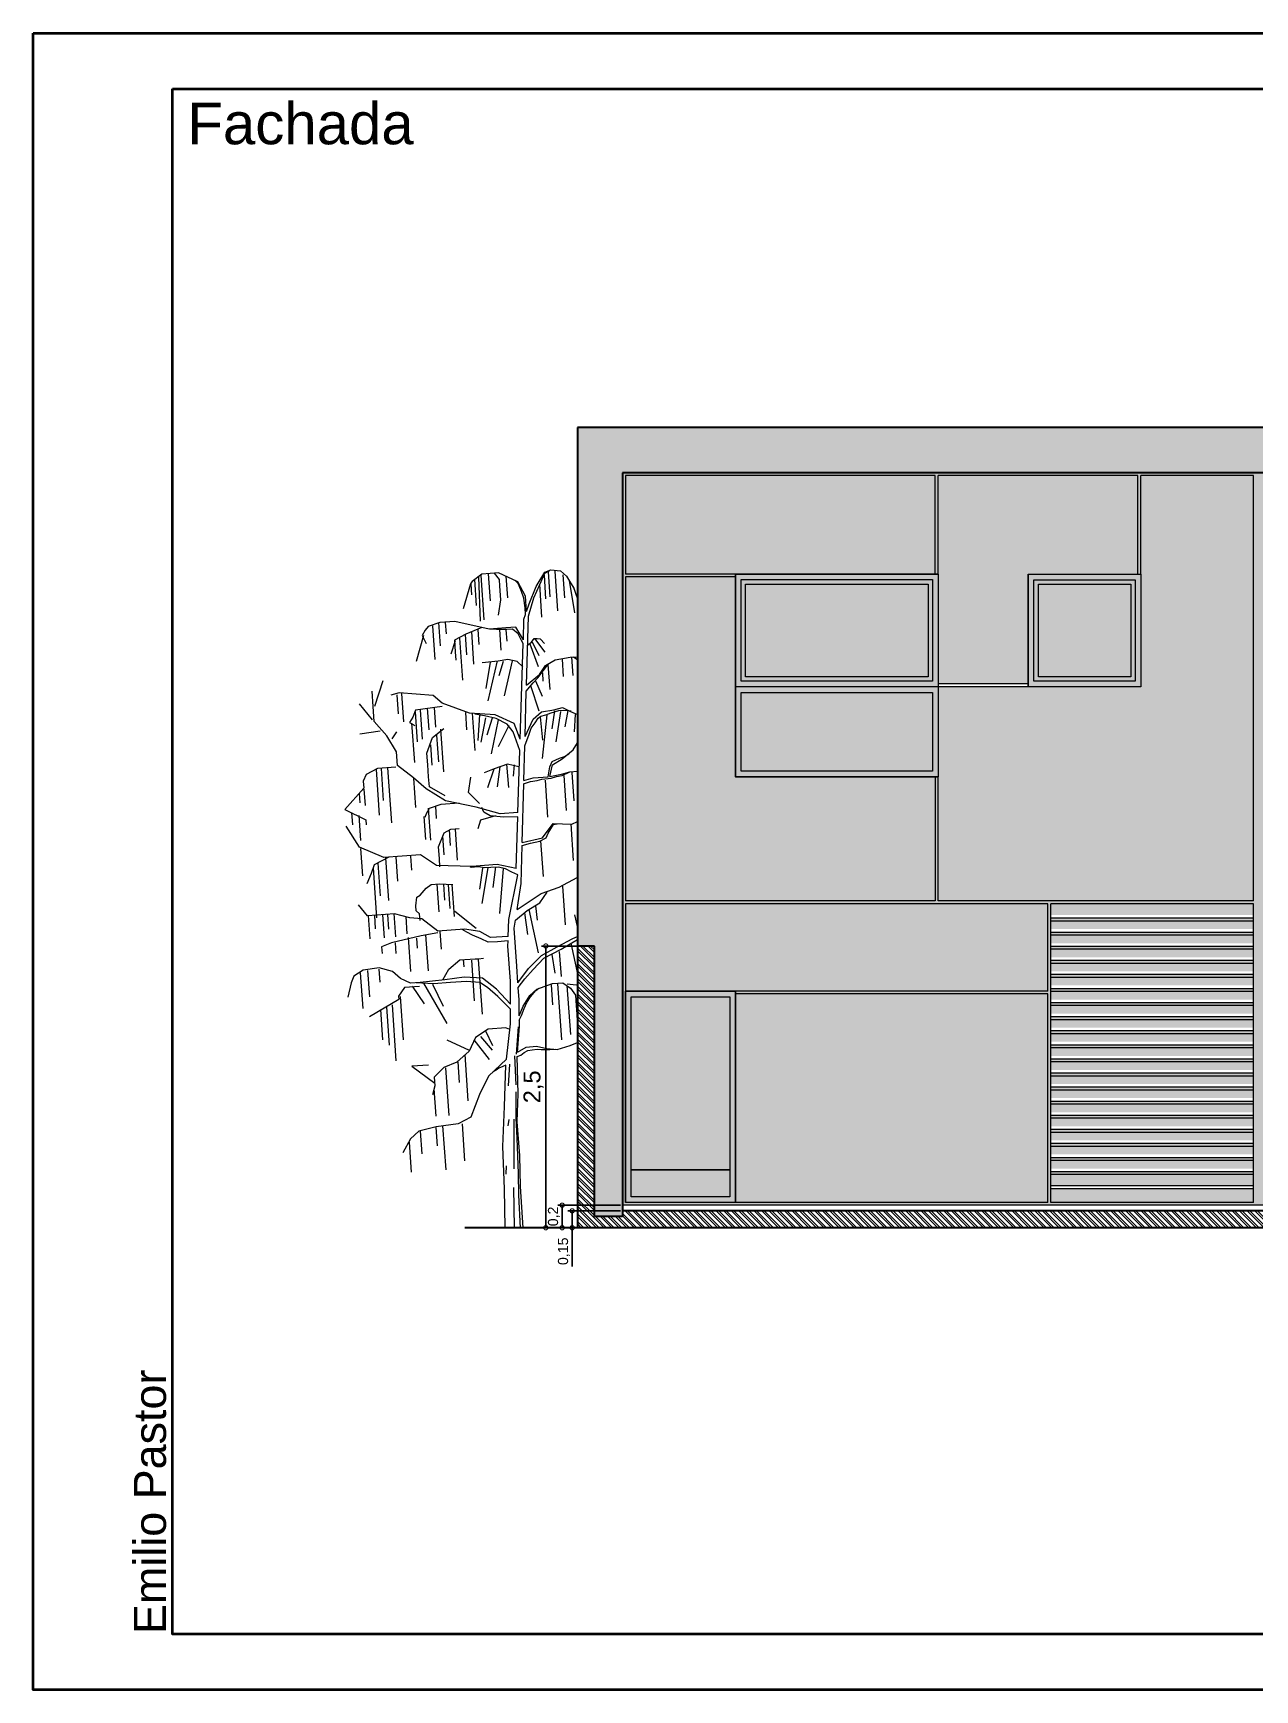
# Model space of a CAD drawing. Header units: millimetres. Extents: x 2502.5 to 2587.5, y 1451 to 1547.9.
# Drawn here: x 2524.39 to 2535.24, y 1476.21 to 1490.91 of the extents above; entities that cross this region are included whole.
import ezdxf

# ---------------------------------------------------------------- set-up
doc = ezdxf.new("R2010")
doc.units = ezdxf.units.MM
doc.linetypes.add('TRAZOS', pattern=[0.75, 0.5, -0.25])
for name, color, linetype, lineweight in [('0.09', 6, 'Continuous', 9), ('0.15', 6, 'Continuous', 15), ('02_CIVIL_EXIST', 250, 'Continuous', 30), ('03_CIVIL EXIST A DECLARAR', 6, 'Continuous', 15), ('07_CIVIL VISTAS MEDIA', 143, 'Continuous', 9), ('08_CIVIL VISTAS FINO', 253, 'Continuous', 5), ('12_HATCH', 254, 'Continuous', 5), ('12_TEXTOS', 150, 'Continuous', 20), ('13_COTAS', 8, 'Continuous', 9)]:
    doc.layers.add(name, color=color, linetype=linetype, lineweight=lineweight)
doc.layers.add('HATCH', color=251, linetype='Continuous')
doc.styles.add('Swis721 BT', font='swiss.ttf')
doc.dimstyles.new('ISO-23', dxfattribs={"dimscale": 0.03, "dimtxt": 5, "dimasz": 2.5, "dimexe": 1.25, "dimexo": 0.625, "dimtad": 1, "dimtxsty": 'Swis721 BT', "dimblk": 'DOTSMALL', "dimcen": 2.5, "dimclrt": 150, "dimadec": 0, "dimazin": 0, "dimtfac": 1, "dimtmove": 0, "dimatfit": 3, "dimfxl": 0, "dimarcsym": 0})

# ---------------------------------------------------------------- blocks, each defined once
blk = doc.blocks.new('V6')
at = {"layer": '03_CIVIL EXIST A DECLARAR'}
h = blk.add_hatch(color=251, dxfattribs=at)
h.dxf.hatch_style = 1
h.paths.add_polyline_path([(515.109, 580.803), (516.084, 580.803), (516.084, 582.678), (515.109, 582.678)])
h.paths.add_polyline_path([(515.159, 582.628), (516.034, 582.628), (516.034, 580.853), (515.159, 580.853)], flags=16)
at = {"layer": '12_HATCH'}
h = blk.add_hatch(color=143, dxfattribs=at)
h.dxf.hatch_style = 1
h.paths.add_polyline_path([(515.159, 580.853), (516.034, 580.853), (516.034, 582.628), (515.159, 582.628)])
at = {"layer": 'HATCH'}
h = blk.add_hatch(dxfattribs=at)
h.set_pattern_fill('ANGLE', color=250)
h.set_pattern_definition([(0, (0, 0), (0, 6.985), [5.08, -1.905]), (90, (0, 0), (-6.985, 4e-16), [5.08, -1.905])])
h.paths.add_polyline_path([(515.159, 580.853), (516.034, 580.853), (516.034, 582.628), (515.159, 582.628)])
at = {"layer": '07_CIVIL VISTAS MEDIA'}
blk.add_lwpolyline([(516.084, 580.803), (515.109, 580.803), (515.109, 582.678), (516.084, 582.678)], close=True, dxfattribs=at)
at = {"layer": '08_CIVIL VISTAS FINO'}
blk.add_lwpolyline([(516.034, 580.853), (515.159, 580.853), (515.159, 582.628), (516.034, 582.628)], close=True, dxfattribs=at)
blk = doc.blocks.new('V7')
at = {"layer": '03_CIVIL EXIST A DECLARAR'}
h = blk.add_hatch(color=251, dxfattribs=at)
h.dxf.hatch_style = 1
h.paths.add_polyline_path([(517.229, 584.828), (515.429, 584.828), (515.429, 584.03), (517.229, 584.03)])
h.paths.add_polyline_path([(517.179, 584.778), (517.179, 584.08), (515.479, 584.08), (515.479, 584.778)], flags=16)
h.paths.add_polyline_path([(515.519, 584.918), (515.519, 585.74), (517.139, 585.74), (517.139, 584.918)])
h.paths.add_polyline_path([(517.179, 585.78), (515.479, 585.78), (515.479, 584.878), (517.179, 584.878)])
h.paths.add_polyline_path([(515.519, 584.918), (515.519, 585.74), (517.139, 585.74), (517.139, 584.918)])
h.paths.add_polyline_path([(515.479, 584.878), (515.479, 585.78), (517.179, 585.78), (517.179, 584.878)])
h.paths.add_polyline_path([(515.519, 584.918), (515.519, 585.74), (517.139, 585.74), (517.139, 584.918)])
h.paths.add_polyline_path([(517.229, 585.828), (515.429, 585.828), (515.429, 584.828), (517.229, 584.828)])
at = {"layer": '12_HATCH'}
h = blk.add_hatch(color=143, dxfattribs=at)
h.dxf.hatch_style = 1
h.paths.add_polyline_path([(517.139, 585.74), (515.519, 585.74), (515.519, 584.918), (517.139, 584.918)])
h = blk.add_hatch(color=143, dxfattribs=at)
h.dxf.hatch_style = 1
h.paths.add_polyline_path([(517.179, 584.778), (515.479, 584.778), (515.479, 584.08), (517.179, 584.08)])
at = {"layer": '07_CIVIL VISTAS MEDIA'}
for p, q in [((515.429, 585.828), (517.229, 585.828)), ((515.429, 585.828), (515.429, 584.03)), ((517.229, 585.828), (517.229, 584.03)), ((517.229, 584.828), (515.429, 584.828)), ((515.429, 584.03), (517.229, 584.03))]:
    blk.add_line(p, q, dxfattribs=at)
at = {"layer": '08_CIVIL VISTAS FINO'}
for points in [[(515.479, 585.78), (517.179, 585.78), (517.179, 584.878), (515.479, 584.878)], [(515.519, 585.74), (517.139, 585.74), (517.139, 584.918), (515.519, 584.918)], [(515.479, 584.778), (517.179, 584.778), (517.179, 584.08), (515.479, 584.08)]]:
    blk.add_lwpolyline(points, close=True, dxfattribs=at)
blk = doc.blocks.new('V5')
at = {"layer": '03_CIVIL EXIST A DECLARAR'}
h = blk.add_hatch(color=251, dxfattribs=at)
h.dxf.hatch_style = 1
h.paths.add_polyline_path([(519.709, 585.303), (519.709, 586.303), (518.709, 586.303), (518.709, 585.303)])
h.paths.add_polyline_path([(518.759, 585.353), (518.759, 586.253), (519.659, 586.253), (519.659, 585.353)], flags=16)
h.paths.add_polyline_path([(518.799, 585.393), (518.799, 586.213), (519.619, 586.213), (519.619, 585.393)], flags=0)
h = blk.add_hatch(color=251, dxfattribs=at)
h.dxf.hatch_style = 1
h.paths.add_polyline_path([(519.659, 585.353), (519.659, 586.253), (518.759, 586.253), (518.759, 585.353)])
h.paths.add_polyline_path([(518.799, 585.393), (518.799, 586.213), (519.619, 586.213), (519.619, 585.393)], flags=16)
at = {"layer": '12_HATCH'}
h = blk.add_hatch(color=143, dxfattribs=at)
h.dxf.hatch_style = 1
h.paths.add_polyline_path([(519.619, 585.393), (519.619, 586.213), (518.799, 586.213), (518.799, 585.393)])
at = {"layer": '07_CIVIL VISTAS MEDIA'}
blk.add_lwpolyline([(518.709, 586.303), (519.709, 586.303), (519.709, 585.303), (518.709, 585.303)], close=True, dxfattribs=at)
at = {"layer": '08_CIVIL VISTAS FINO'}
for points in [[(518.759, 586.253), (519.659, 586.253), (519.659, 585.353), (518.759, 585.353)], [(518.799, 586.213), (519.619, 586.213), (519.619, 585.393), (518.799, 585.393)]]:
    blk.add_lwpolyline(points, close=True, dxfattribs=at)
blk = doc.blocks.new('_DotSmall')
at = {"color": 0, "linetype": 'ByBlock', "const_width": 0.5}
blk.add_lwpolyline([(-0.0625, 0, 1), (0.0625, 0, 1)], format="xyb", close=True, dxfattribs=at)
blk = doc.blocks.new('*D312')
at = {"layer": '13_COTAS', "color": 0, "lineweight": -2}
for p, q in [((2529.357, 1482.81), (2528.907, 1482.81)), ((2528.944, 1482.81), (2528.944, 1480.31)), ((2529.207, 1480.31), (2528.907, 1480.31))]:
    blk.add_line(p, q, dxfattribs=at)
at = {"layer": 'Defpoints', "color": 0}
for p in [(2529.376, 1482.81), (2528.944, 1480.31), (2529.226, 1480.31)]:
    blk.add_point(p, dxfattribs=at)
at = {"layer": '13_COTAS', "color": 0, "lineweight": -2, "xscale": 0.075, "yscale": 0.075, "zscale": 0.075}
for p, rotation in [((2528.944, 1482.81), 90), ((2528.944, 1480.31), 270)]:
    blk.add_blockref('_DotSmall', p, dxfattribs=dict(at, rotation=rotation))
at = {"layer": '13_COTAS', "color": 150, "insert": (2528.835, 1481.56), "char_height": 0.15, "attachment_point": 5, "rotation": 90, "style": 'Swis721 BT'}
blk.add_mtext('2,5', dxfattribs=at)
blk = doc.blocks.new('*D314')
at = {"layer": '13_COTAS', "color": 0, "lineweight": -2}
for p, q in [((2529.607, 1480.46), (2529.14, 1480.46)), ((2529.178, 1480.46), (2529.178, 1480.31)), ((2529.607, 1480.31), (2529.14, 1480.31)), ((2529.178, 1480.31), (2529.178, 1479.966))]:
    blk.add_line(p, q, dxfattribs=at)
at = {"layer": 'Defpoints', "color": 0}
for p in [(2529.626, 1480.46), (2529.178, 1480.31), (2529.626, 1480.31)]:
    blk.add_point(p, dxfattribs=at)
at = {"layer": '13_COTAS', "color": 0, "lineweight": -2, "xscale": 0.075, "yscale": 0.075, "zscale": 0.075}
for p, rotation in [((2529.178, 1480.46), 90), ((2529.178, 1480.31), 270)]:
    blk.add_blockref('_DotSmall', p, dxfattribs=dict(at, rotation=rotation))
at = {"layer": '13_COTAS', "color": 150, "insert": (2529.105, 1480.101), "char_height": 0.09, "attachment_point": 5, "rotation": 90, "style": 'Swis721 BT'}
blk.add_mtext('0,15', dxfattribs=at)
blk = doc.blocks.new('*D315')
at = {"layer": '13_COTAS', "color": 0, "lineweight": -2}
for p, q in [((2529.607, 1480.51), (2529.052, 1480.51)), ((2529.089, 1480.51), (2529.089, 1480.31)), ((2529.607, 1480.31), (2529.052, 1480.31))]:
    blk.add_line(p, q, dxfattribs=at)
at = {"layer": 'Defpoints', "color": 0}
for p in [(2529.626, 1480.51), (2529.089, 1480.31), (2529.626, 1480.31)]:
    blk.add_point(p, dxfattribs=at)
at = {"layer": '13_COTAS', "color": 0, "lineweight": -2, "xscale": 0.075, "yscale": 0.075, "zscale": 0.075}
for p, rotation in [((2529.089, 1480.51), 90), ((2529.089, 1480.31), 270)]:
    blk.add_blockref('_DotSmall', p, dxfattribs=dict(at, rotation=rotation))
at = {"layer": '13_COTAS', "color": 150, "insert": (2529.016, 1480.41), "char_height": 0.09, "attachment_point": 5, "rotation": 90, "style": 'Swis721 BT'}
blk.add_mtext('0,2', dxfattribs=at)

msp = doc.modelspace()

# ---------------------------------------------------------------- hatches: boundary and pattern name
at = {"layer": '0.09'}
h = msp.add_hatch(dxfattribs=at)
h.set_pattern_fill('ANSI32', color=18, scale=0.005, angle=-90)
h.set_pattern_definition([(315, (-0.432576, 29.660406), (0.03367596045, 0.03367596045), []), (315, (-0.432576, 29.637955), (0.03367596045, 0.03367596045), [])])
h.paths.add_polyline_path([(2529.226, 1480.31), (2540.226, 1480.31), (2540.226, 1482.81), (2540.076, 1482.81), (2540.076, 1480.41), (2539.826, 1480.41), (2539.826, 1480.46), (2529.626, 1480.46), (2529.626, 1480.41), (2529.376, 1480.41), (2529.376, 1482.81), (2529.226, 1482.81)])
at = {"layer": '13_COTAS'}
h = msp.add_hatch(color=250, dxfattribs=at)
h.dxf.hatch_style = 1
h.paths.add_polyline_path([(2533.226, 1485.135), (2532.426, 1485.135), (2532.426, 1485.11), (2533.226, 1485.11)], flags=0)
h.paths.add_polyline_path([(2537.401, 1484.335), (2536.826, 1484.335), (2536.826, 1484.31), (2537.401, 1484.31)], flags=17)
h.paths.add_polyline_path([(2535.851, 1484.31), (2535.826, 1484.31), (2535.826, 1483.21), (2535.851, 1483.21)], flags=17)
h.paths.add_polyline_path([(2537.451, 1485.11), (2537.426, 1485.11), (2537.426, 1484.335), (2537.426, 1484.31), (2537.426, 1483.21), (2537.451, 1483.21)])
h.paths.add_polyline_path([(2539.826, 1485.11), (2539.801, 1485.11), (2539.801, 1483.21), (2539.826, 1483.21)])
h.paths.add_polyline_path([(2539.826, 1480.535), (2537.426, 1480.535), (2537.401, 1480.535), (2537.401, 1480.51), (2539.826, 1480.51)])
h.paths.add_polyline_path([(2539.826, 1487.01), (2537.401, 1487.01), (2537.401, 1486.985), (2537.426, 1486.985), (2537.426, 1486.11), (2537.451, 1486.11), (2537.451, 1486.985), (2539.801, 1486.985), (2539.801, 1486.11), (2539.826, 1486.11)])
h.paths.add_polyline_path([(2537.401, 1487.01), (2529.626, 1487.01), (2529.626, 1480.51), (2535.226, 1480.51), (2537.401, 1480.51), (2537.401, 1480.535), (2535.251, 1480.535), (2535.251, 1482.385), (2537.401, 1482.385), (2537.401, 1482.41), (2535.826, 1482.41), (2535.251, 1482.41), (2535.251, 1483.21), (2535.251, 1485.085), (2535.826, 1485.085), (2535.826, 1485.11), (2535.251, 1485.11), (2535.251, 1486.985), (2536.801, 1486.985), (2536.801, 1485.11), (2536.826, 1485.11), (2536.826, 1486.985), (2537.401, 1486.985)])
h.paths.add_polyline_path([(2534.201, 1486.985), (2534.201, 1486.11), (2534.226, 1486.11), (2534.226, 1486.985), (2535.226, 1486.985), (2535.226, 1483.21), (2532.426, 1483.21), (2532.426, 1484.31), (2532.401, 1484.31), (2532.401, 1483.21), (2529.651, 1483.21), (2529.651, 1486.085), (2530.626, 1486.085), (2530.626, 1486.11), (2529.651, 1486.11), (2529.651, 1486.985), (2532.401, 1486.985), (2532.401, 1486.11), (2532.426, 1486.11), (2532.426, 1486.985)], flags=16)
h.paths.add_polyline_path([(2533.226, 1485.135), (2532.426, 1485.135), (2532.426, 1485.11), (2533.226, 1485.11)], flags=0)
h.paths.add_polyline_path([(2534.226, 1485.11), (2534.226, 1486.11), (2533.226, 1486.11), (2533.226, 1485.11)], flags=0)
h.paths.add_polyline_path([(2534.176, 1486.06), (2534.176, 1485.16), (2533.276, 1485.16), (2533.276, 1486.06)], flags=0)
h.paths.add_polyline_path([(2534.136, 1486.02), (2534.136, 1485.2), (2533.316, 1485.2), (2533.316, 1486.02)], flags=0)
h.paths.add_polyline_path([(2532.426, 1486.11), (2532.426, 1484.312), (2530.626, 1484.312), (2530.626, 1486.11)], flags=0)
h.paths.add_polyline_path([(2532.376, 1486.062), (2532.376, 1485.16), (2530.676, 1485.16), (2530.676, 1486.062)], flags=0)
h.paths.add_polyline_path([(2532.336, 1486.022), (2532.336, 1485.2), (2530.716, 1485.2), (2530.716, 1486.022)], flags=0)
h.paths.add_polyline_path([(2532.376, 1485.06), (2532.376, 1484.362), (2530.676, 1484.362), (2530.676, 1485.06)], flags=0)
h.paths.add_polyline_path([(2535.226, 1483.185), (2535.226, 1482.41), (2535.226, 1480.535), (2533.426, 1480.535), (2533.426, 1482.41), (2533.426, 1483.185)], flags=16)
h.paths.add_polyline_path([(2533.401, 1483.185), (2533.401, 1482.41), (2530.626, 1482.41), (2530.626, 1482.385), (2533.401, 1482.385), (2533.401, 1480.535), (2529.651, 1480.535), (2529.651, 1482.41), (2529.651, 1483.185)], flags=16)
h.paths.add_polyline_path([(2530.576, 1482.36), (2530.576, 1480.585), (2529.701, 1480.585), (2529.701, 1482.36)], flags=0)
at = {"layer": 'HATCH'}
h = msp.add_hatch(color=37, dxfattribs=at)
h.dxf.hatch_style = 1
h.paths.add_polyline_path([(2529.626, 1487.01), (2539.826, 1487.01), (2539.826, 1480.41), (2540.076, 1480.41), (2540.076, 1482.81), (2540.226, 1482.81), (2540.226, 1487.41), (2529.226, 1487.41), (2529.226, 1482.81), (2529.376, 1482.81), (2529.376, 1480.41), (2529.626, 1480.41)])
h = msp.add_hatch(color=254, dxfattribs=at)
h.dxf.hatch_style = 1
h.paths.add_polyline_path([(2539.826, 1480.535), (2539.826, 1480.71), (2537.426, 1480.71), (2537.426, 1480.535)])
h.paths.add_polyline_path([(2529.651, 1486.11), (2530.626, 1486.11), (2532.401, 1486.11), (2532.401, 1486.985), (2529.651, 1486.985)])
h.paths.add_polyline_path([(2532.426, 1486.985), (2532.426, 1486.11), (2532.426, 1485.135), (2533.226, 1485.135), (2533.226, 1486.11), (2534.201, 1486.11), (2534.201, 1486.985)], flags=17)
h.paths.add_polyline_path([(2533.401, 1483.185), (2529.651, 1483.185), (2529.651, 1482.41), (2533.401, 1482.41)])
h.paths.add_polyline_path([(2529.651, 1483.21), (2532.401, 1483.21), (2532.401, 1484.31), (2530.626, 1484.31), (2530.626, 1486.085), (2529.651, 1486.085)])
h.paths.add_polyline_path([(2532.426, 1484.31), (2532.426, 1483.21), (2535.226, 1483.21), (2535.226, 1486.985), (2534.226, 1486.985), (2534.226, 1486.11), (2534.226, 1485.11), (2533.226, 1485.11), (2532.426, 1485.11)])
h.paths.add_polyline_path([(2536.826, 1485.11), (2536.826, 1484.335), (2537.426, 1484.335), (2537.426, 1485.11), (2537.426, 1486.11), (2537.426, 1486.985), (2536.826, 1486.985)])
h.paths.add_polyline_path([(2535.826, 1485.11), (2536.801, 1485.11), (2536.801, 1486.985), (2535.251, 1486.985), (2535.251, 1485.11)])
h.paths.add_polyline_path([(2536.826, 1484.31), (2535.851, 1484.31), (2535.851, 1483.21), (2536.826, 1483.21), (2536.826, 1482.41), (2537.426, 1482.41), (2537.426, 1483.21), (2537.426, 1484.31)])
h.paths.add_polyline_path([(2535.826, 1483.21), (2535.826, 1485.085), (2535.251, 1485.085), (2535.251, 1483.21), (2535.251, 1482.41), (2535.826, 1482.41)])
h.paths.add_polyline_path([(2537.426, 1482.385), (2535.251, 1482.385), (2535.251, 1480.535), (2537.426, 1480.535)])
h.paths.add_polyline_path([(2533.401, 1482.385), (2530.626, 1482.385), (2530.626, 1480.535), (2533.401, 1480.535)])
h = msp.add_hatch(color=253, dxfattribs=at)
h.dxf.hatch_style = 1
h.paths.add_polyline_path([(2535.226, 1480.656), (2533.426, 1480.656), (2533.426, 1480.535), (2535.226, 1480.535)])
h.paths.add_polyline_path([(2535.226, 1483.185), (2533.426, 1483.185), (2533.426, 1483.085), (2535.226, 1483.085)])
h.paths.add_polyline_path([(2535.226, 1483.06), (2533.426, 1483.06), (2533.426, 1482.96), (2535.226, 1482.96)])
h.paths.add_polyline_path([(2535.226, 1482.935), (2533.426, 1482.935), (2533.426, 1482.835), (2535.226, 1482.835)])
h.paths.add_polyline_path([(2535.226, 1482.81), (2533.426, 1482.81), (2533.426, 1482.71), (2535.226, 1482.71)])
h.paths.add_polyline_path([(2535.226, 1482.685), (2533.426, 1482.685), (2533.426, 1482.585), (2535.226, 1482.585)])
h.paths.add_polyline_path([(2535.226, 1482.56), (2533.426, 1482.56), (2533.426, 1482.46), (2535.226, 1482.46)])
h.paths.add_polyline_path([(2535.226, 1482.435), (2533.426, 1482.435), (2533.426, 1482.335), (2535.226, 1482.335)])
h.paths.add_polyline_path([(2535.226, 1482.31), (2533.426, 1482.31), (2533.426, 1482.21), (2535.226, 1482.21)])
h.paths.add_polyline_path([(2535.226, 1482.185), (2533.426, 1482.185), (2533.426, 1482.085), (2535.226, 1482.085)])
h.paths.add_polyline_path([(2535.226, 1482.06), (2533.426, 1482.06), (2533.426, 1481.96), (2535.226, 1481.96)])
h.paths.add_polyline_path([(2535.226, 1481.935), (2533.426, 1481.935), (2533.426, 1481.835), (2535.226, 1481.835)])
h.paths.add_polyline_path([(2535.226, 1481.81), (2533.426, 1481.81), (2533.426, 1481.71), (2535.226, 1481.71)])
h.paths.add_polyline_path([(2535.226, 1481.685), (2533.426, 1481.685), (2533.426, 1481.585), (2535.226, 1481.585)])
h.paths.add_polyline_path([(2535.226, 1481.56), (2533.426, 1481.56), (2533.426, 1481.46), (2535.226, 1481.46)])
h.paths.add_polyline_path([(2535.226, 1481.435), (2533.426, 1481.435), (2533.426, 1481.335), (2535.226, 1481.335)])
h.paths.add_polyline_path([(2535.226, 1481.31), (2533.426, 1481.31), (2533.426, 1481.21), (2535.226, 1481.21)])
h.paths.add_polyline_path([(2535.226, 1481.185), (2533.426, 1481.185), (2533.426, 1481.085), (2535.226, 1481.085)])
h.paths.add_polyline_path([(2535.226, 1481.06), (2533.426, 1481.06), (2533.426, 1480.96), (2535.226, 1480.96)])
h.paths.add_polyline_path([(2535.226, 1480.935), (2533.426, 1480.935), (2533.426, 1480.835), (2535.226, 1480.835)])
h.paths.add_polyline_path([(2535.226, 1480.806), (2533.426, 1480.806), (2533.426, 1480.681), (2535.226, 1480.681)])

# ---------------------------------------------------------------- linework, layer by layer
at = {"layer": '0.15'}
for p, q in [((2528.291, 1486.045), (2528.277, 1486.029)), ((2528.277, 1486.029), (2528.281, 1485.97)), ((2528.376, 1486.111), (2528.291, 1486.045)), ((2528.451, 1486.116), (2528.376, 1486.111)), ((2528.525, 1486.121), (2528.451, 1486.116)), ((2528.485, 1486.118), (2528.529, 1486.062)), ((2528.695, 1486.043), (2528.525, 1486.121)), ((2528.529, 1486.062), (2528.534, 1486.002)), ((2528.699, 1486.026), (2528.669, 1486.056)), ((2528.764, 1485.914), (2528.695, 1486.043)), ((2528.857, 1486.001), (2528.934, 1486.128)), ((2528.891, 1486.019), (2528.935, 1486.118)), ((2528.934, 1486.128), (2528.988, 1486.147)), ((2528.935, 1486.118), (2528.979, 1486.141)), ((2528.988, 1486.147), (2529.075, 1486.138)), ((2529.075, 1486.138), (2529.129, 1486.091)), ((2529.129, 1486.091), (2529.197, 1485.979)), ((2528.542, 1485.883), (2528.521, 1485.747)), ((2528.534, 1486.002), (2528.542, 1485.883)), ((2528.728, 1485.956), (2528.699, 1486.026)), ((2528.75, 1485.897), (2528.728, 1485.956)), ((2528.761, 1485.811), (2528.75, 1485.897)), ((2528.774, 1485.778), (2528.764, 1485.914)), ((2528.789, 1485.738), (2528.839, 1485.899)), ((2528.797, 1485.845), (2528.857, 1486.001)), ((2528.839, 1485.899), (2528.891, 1486.019)), ((2528.75, 1485.71), (2528.765, 1485.753)), ((2528.765, 1485.753), (2528.761, 1485.811)), ((2528.773, 1485.124), (2528.789, 1485.738)), ((2528.774, 1485.778), (2528.797, 1485.845)), ((2527.872, 1485.612), (2527.846, 1485.565)), ((2527.9, 1485.644), (2527.872, 1485.612)), ((2528.002, 1485.681), (2527.9, 1485.644)), ((2528.136, 1485.69), (2528.002, 1485.681)), ((2528.44, 1485.622), (2528.136, 1485.69)), ((2528.376, 1485.636), (2528.234, 1485.577)), ((2528.589, 1485.632), (2528.44, 1485.622)), ((2528.506, 1485.619), (2528.446, 1485.622)), ((2528.598, 1485.618), (2528.506, 1485.619)), ((2528.679, 1485.638), (2528.589, 1485.632)), ((2528.647, 1485.621), (2528.598, 1485.618)), ((2528.7, 1485.58), (2528.647, 1485.621)), ((2528.745, 1485.527), (2528.679, 1485.638)), ((2528.745, 1485.527), (2528.75, 1485.71)), ((2527.846, 1485.565), (2527.881, 1485.493)), ((2528.234, 1485.577), (2528.133, 1485.525)), ((2528.133, 1485.525), (2528.14, 1485.421)), ((2528.727, 1485.52), (2528.7, 1485.58)), ((2528.717, 1484.644), (2528.744, 1485.495)), ((2528.744, 1485.495), (2528.727, 1485.52)), ((2528.782, 1485.479), (2528.816, 1485.505)), ((2528.816, 1485.505), (2528.841, 1485.54)), ((2528.841, 1485.54), (2528.867, 1485.538)), ((2528.867, 1485.538), (2528.897, 1485.537)), ((2528.897, 1485.534), (2528.933, 1485.493)), ((2528.52, 1485.338), (2528.378, 1485.322)), ((2528.608, 1485.351), (2528.52, 1485.338)), ((2528.689, 1485.334), (2528.608, 1485.351)), ((2528.739, 1485.287), (2528.689, 1485.334)), ((2528.874, 1485.19), (2528.969, 1485.314)), ((2528.888, 1485.219), (2528.942, 1485.298)), ((2528.942, 1485.298), (2529.028, 1485.349)), ((2529.028, 1485.349), (2529.161, 1485.373)), ((2529.161, 1485.373), (2529.226, 1485.377)), ((2529.191, 1485.375), (2529.227, 1485.35)), ((2527.426, 1484.937), (2527.5, 1485.167)), ((2528.773, 1485.124), (2528.888, 1485.219)), ((2528.831, 1485.145), (2528.874, 1485.19)), ((2527.411, 1484.936), (2527.402, 1485.07)), ((2527.642, 1485.057), (2527.569, 1485.037)), ((2527.943, 1485.033), (2527.642, 1485.057)), ((2528.023, 1484.964), (2527.943, 1485.033)), ((2528.76, 1484.67), (2528.771, 1485.072)), ((2528.771, 1485.072), (2528.831, 1485.145)), ((2527.405, 1484.816), (2527.29, 1484.958)), ((2527.42, 1484.802), (2527.411, 1484.936)), ((2527.787, 1484.903), (2527.762, 1484.841)), ((2528.025, 1484.934), (2527.787, 1484.903)), ((2528.268, 1484.876), (2528.023, 1484.964)), ((2528.493, 1484.862), (2528.268, 1484.876)), ((2528.4, 1484.852), (2528.315, 1484.867)), ((2528.502, 1484.83), (2528.4, 1484.852)), ((2528.663, 1484.784), (2528.493, 1484.862)), ((2528.832, 1484.824), (2528.907, 1484.889)), ((2528.899, 1484.849), (2528.943, 1484.862)), ((2528.907, 1484.889), (2529.014, 1484.906)), ((2528.943, 1484.862), (2528.991, 1484.88)), ((2528.991, 1484.88), (2529.059, 1484.899)), ((2529.014, 1484.906), (2529.092, 1484.926)), ((2529.059, 1484.899), (2529.103, 1484.902)), ((2529.092, 1484.926), (2529.163, 1484.892)), ((2529.103, 1484.902), (2529.168, 1484.897)), ((2529.163, 1484.892), (2529.226, 1484.865)), ((2527.472, 1484.716), (2527.294, 1484.689)), ((2527.534, 1484.675), (2527.42, 1484.802)), ((2527.581, 1484.649), (2527.621, 1484.711)), ((2527.762, 1484.841), (2527.735, 1484.794)), ((2527.735, 1484.794), (2527.782, 1484.768)), ((2527.939, 1484.659), (2528.038, 1484.741)), ((2528.602, 1484.778), (2528.502, 1484.83)), ((2528.653, 1484.711), (2528.602, 1484.778)), ((2528.714, 1484.545), (2528.653, 1484.711)), ((2528.717, 1484.644), (2528.663, 1484.784)), ((2528.76, 1484.67), (2528.832, 1484.824)), ((2528.797, 1484.689), (2528.813, 1484.744)), ((2528.813, 1484.744), (2528.849, 1484.791)), ((2528.849, 1484.791), (2528.876, 1484.832)), ((2528.876, 1484.832), (2528.899, 1484.849)), ((2527.619, 1484.532), (2527.534, 1484.675)), ((2527.889, 1484.521), (2527.939, 1484.659)), ((2528.75, 1484.28), (2528.758, 1484.587)), ((2528.758, 1484.587), (2528.797, 1484.689)), ((2529.188, 1484.552), (2529.226, 1484.612)), ((2527.627, 1484.413), (2527.619, 1484.532)), ((2527.77, 1484.303), (2527.627, 1484.413)), ((2527.896, 1484.417), (2527.889, 1484.521)), ((2527.904, 1484.312), (2527.896, 1484.417)), ((2528.604, 1484.424), (2528.486, 1484.382)), ((2528.703, 1484.4), (2528.604, 1484.424)), ((2528.696, 1483.994), (2528.714, 1484.545)), ((2528.98, 1484.399), (2529.001, 1484.446)), ((2528.981, 1484.315), (2529.003, 1484.419)), ((2529.001, 1484.446), (2529.066, 1484.476)), ((2529.003, 1484.419), (2529.09, 1484.47)), ((2529.066, 1484.476), (2529.111, 1484.492)), ((2529.09, 1484.47), (2529.188, 1484.552)), ((2529.111, 1484.492), (2529.147, 1484.515)), ((2527.349, 1484.333), (2527.323, 1484.272)), ((2527.323, 1484.272), (2527.327, 1484.212)), ((2527.45, 1484.385), (2527.349, 1484.333)), ((2527.613, 1484.397), (2527.45, 1484.385)), ((2527.881, 1484.206), (2527.77, 1484.303)), ((2527.91, 1484.223), (2527.904, 1484.312)), ((2528.258, 1484.173), (2528.278, 1484.309)), ((2528.486, 1484.382), (2528.396, 1484.348)), ((2528.747, 1484.249), (2528.809, 1484.27)), ((2528.75, 1484.28), (2528.832, 1484.302)), ((2528.809, 1484.27), (2528.867, 1484.278)), ((2528.832, 1484.302), (2528.964, 1484.312)), ((2528.867, 1484.278), (2528.908, 1484.289)), ((2528.908, 1484.289), (2528.991, 1484.299)), ((2528.964, 1484.312), (2528.98, 1484.399)), ((2528.981, 1484.315), (2529.084, 1484.335)), ((2528.991, 1484.299), (2529.04, 1484.315)), ((2529.04, 1484.315), (2529.089, 1484.323)), ((2529.084, 1484.335), (2529.157, 1484.355)), ((2529.089, 1484.323), (2529.15, 1484.352)), ((2529.157, 1484.355), (2529.226, 1484.36)), ((2527.327, 1484.212), (2527.161, 1484.021)), ((2528.053, 1484.098), (2527.881, 1484.206)), ((2528.05, 1484.143), (2527.91, 1484.223)), ((2528.354, 1484.075), (2528.258, 1484.173)), ((2528.735, 1483.729), (2528.749, 1484.249)), ((2527.161, 1484.021), (2527.347, 1483.929)), ((2527.882, 1483.982), (2527.869, 1483.951)), ((2527.908, 1484.029), (2527.882, 1483.982)), ((2528.011, 1484.065), (2527.908, 1484.029)), ((2528.175, 1484.077), (2528.011, 1484.065)), ((2528.326, 1484.043), (2528.053, 1484.098)), ((2528.54, 1483.983), (2528.326, 1484.043)), ((2528.393, 1483.998), (2528.377, 1484.039)), ((2528.449, 1483.964), (2528.393, 1483.998)), ((2528.696, 1483.994), (2528.54, 1483.983)), ((2527.289, 1483.686), (2527.171, 1483.872)), ((2528.043, 1483.813), (2528.101, 1483.847)), ((2528.101, 1483.847), (2528.175, 1483.853)), ((2528.365, 1483.926), (2528.34, 1483.849)), ((2528.496, 1483.965), (2528.365, 1483.926)), ((2528.567, 1483.952), (2528.449, 1483.964)), ((2528.695, 1483.956), (2528.567, 1483.952)), ((2528.681, 1483.498), (2528.695, 1483.956)), ((2528.914, 1483.769), (2529.01, 1483.896)), ((2528.966, 1483.812), (2529.011, 1483.887)), ((2529.01, 1483.896), (2529.175, 1483.892)), ((2529.011, 1483.887), (2529.044, 1483.893)), ((2529.175, 1483.892), (2529.226, 1483.914)), ((2527.505, 1483.596), (2527.289, 1483.686)), ((2527.992, 1483.69), (2528.043, 1483.813)), ((2527.999, 1483.586), (2527.992, 1483.69)), ((2528.725, 1483.365), (2528.735, 1483.702)), ((2528.735, 1483.729), (2528.914, 1483.769)), ((2528.735, 1483.702), (2528.809, 1483.722)), ((2528.809, 1483.722), (2528.892, 1483.74)), ((2528.892, 1483.74), (2528.948, 1483.769)), ((2528.948, 1483.769), (2528.966, 1483.812)), ((2527.419, 1483.53), (2527.395, 1483.454)), ((2527.55, 1483.599), (2527.419, 1483.53)), ((2527.832, 1483.619), (2527.505, 1483.596)), ((2527.974, 1483.524), (2527.832, 1483.619)), ((2528.004, 1483.512), (2527.999, 1483.586)), ((2528.511, 1483.532), (2528.288, 1483.516)), ((2528.681, 1483.498), (2528.511, 1483.532)), ((2527.395, 1483.454), (2527.356, 1483.362)), ((2528.288, 1483.516), (2527.974, 1483.524)), ((2528.282, 1483.508), (2528.273, 1483.514)), ((2528.342, 1483.512), (2528.282, 1483.508)), ((2528.403, 1483.504), (2528.342, 1483.512)), ((2528.455, 1483.506), (2528.403, 1483.504)), ((2528.523, 1483.511), (2528.455, 1483.506)), ((2528.585, 1483.496), (2528.523, 1483.511)), ((2528.642, 1483.466), (2528.585, 1483.496)), ((2528.617, 1483.044), (2528.697, 1483.443)), ((2528.697, 1483.443), (2528.642, 1483.466)), ((2529.064, 1483.331), (2529.223, 1483.417)), ((2529.223, 1483.417), (2529.226, 1483.417)), ((2527.789, 1483.167), (2527.799, 1483.243)), ((2527.799, 1483.243), (2527.828, 1483.26)), ((2527.828, 1483.26), (2527.883, 1483.323)), ((2527.883, 1483.323), (2527.926, 1483.356)), ((2527.926, 1483.356), (2528, 1483.362)), ((2528, 1483.362), (2528.12, 1483.355)), ((2528.689, 1483.133), (2528.904, 1483.275)), ((2528.698, 1483.193), (2528.725, 1483.365)), ((2528.892, 1483.194), (2528.957, 1483.287)), ((2528.904, 1483.275), (2529.064, 1483.331)), ((2527.362, 1483.077), (2527.28, 1483.176)), ((2527.6, 1483.094), (2527.362, 1483.077)), ((2527.737, 1483.059), (2527.6, 1483.094)), ((2527.792, 1483.123), (2527.789, 1483.167)), ((2527.824, 1483.095), (2527.792, 1483.123)), ((2527.828, 1483.035), (2527.824, 1483.095)), ((2528.327, 1482.966), (2528.137, 1483.117)), ((2528.674, 1483.04), (2528.778, 1483.124)), ((2528.689, 1483.133), (2528.698, 1483.193)), ((2528.778, 1483.124), (2528.892, 1483.194)), ((2527.842, 1483.051), (2527.737, 1483.059)), ((2527.984, 1482.942), (2527.842, 1483.051)), ((2528.223, 1482.958), (2527.984, 1482.942)), ((2528.244, 1482.934), (2528.202, 1482.957)), ((2528.359, 1482.938), (2528.223, 1482.958)), ((2528.611, 1482.895), (2528.617, 1483.044)), ((2528.662, 1482.969), (2528.674, 1483.04)), ((2528.686, 1482.631), (2528.662, 1482.969)), ((2529.226, 1482.982), (2529.201, 1483.087)), ((2527.573, 1482.838), (2527.485, 1482.802)), ((2527.838, 1482.901), (2527.573, 1482.838)), ((2527.985, 1482.927), (2527.838, 1482.901)), ((2528.294, 1482.907), (2528.244, 1482.934)), ((2528.369, 1482.873), (2528.294, 1482.907)), ((2528.452, 1482.884), (2528.359, 1482.938)), ((2528.432, 1482.844), (2528.369, 1482.873)), ((2528.515, 1482.848), (2528.432, 1482.844)), ((2528.611, 1482.895), (2528.452, 1482.884)), ((2528.61, 1482.856), (2528.515, 1482.848)), ((2528.608, 1482.808), (2528.61, 1482.856)), ((2528.63, 1482.497), (2528.608, 1482.808)), ((2528.906, 1482.725), (2529.044, 1482.802)), ((2529.044, 1482.802), (2529.183, 1482.878)), ((2529.08, 1482.781), (2529.226, 1482.868)), ((2529.183, 1482.878), (2529.226, 1482.895)), ((2528.083, 1482.604), (2528.182, 1482.686)), ((2528.182, 1482.686), (2528.316, 1482.695)), ((2528.316, 1482.695), (2528.345, 1482.697)), ((2528.345, 1482.697), (2528.39, 1482.701)), ((2528.789, 1482.611), (2528.906, 1482.725)), ((2528.831, 1482.602), (2528.925, 1482.701)), ((2528.925, 1482.701), (2529.08, 1482.781)), ((2527.241, 1482.541), (2527.217, 1482.482)), ((2527.324, 1482.595), (2527.241, 1482.541)), ((2527.466, 1482.615), (2527.324, 1482.595)), ((2527.583, 1482.584), (2527.466, 1482.615)), ((2527.655, 1482.522), (2527.583, 1482.584)), ((2527.744, 1482.481), (2527.655, 1482.522)), ((2528.049, 1482.511), (2527.83, 1482.487)), ((2528.029, 1482.511), (2528.083, 1482.604)), ((2528.22, 1482.533), (2528.049, 1482.511)), ((2528.383, 1482.525), (2528.22, 1482.533)), ((2528.505, 1482.428), (2528.383, 1482.525)), ((2528.696, 1482.484), (2528.686, 1482.631)), ((2528.696, 1482.484), (2528.789, 1482.611)), ((2528.699, 1482.442), (2528.759, 1482.518)), ((2528.759, 1482.518), (2528.831, 1482.602)), ((2527.217, 1482.482), (2527.187, 1482.355)), ((2527.69, 1482.442), (2527.636, 1482.364)), ((2527.636, 1482.364), (2527.638, 1482.334)), ((2527.824, 1482.452), (2527.69, 1482.442)), ((2527.83, 1482.487), (2527.744, 1482.481)), ((2527.946, 1482.475), (2527.792, 1482.484)), ((2528.098, 1482.486), (2527.946, 1482.475)), ((2528.241, 1482.496), (2528.098, 1482.486)), ((2528.357, 1482.485), (2528.241, 1482.496)), ((2528.427, 1482.442), (2528.357, 1482.485)), ((2528.519, 1482.362), (2528.427, 1482.442)), ((2528.63, 1482.295), (2528.505, 1482.428)), ((2528.63, 1482.249), (2528.519, 1482.362)), ((2528.63, 1482.295), (2528.63, 1482.497)), ((2528.706, 1482.333), (2528.699, 1482.442)), ((2528.744, 1482.277), (2528.803, 1482.372)), ((2528.775, 1482.309), (2528.807, 1482.359)), ((2528.803, 1482.372), (2528.864, 1482.428)), ((2528.807, 1482.359), (2528.856, 1482.415)), ((2528.856, 1482.415), (2528.883, 1482.435)), ((2528.864, 1482.428), (2529.004, 1482.477)), ((2529.004, 1482.477), (2529.095, 1482.484)), ((2529.095, 1482.484), (2529.163, 1482.436)), ((2529.135, 1482.474), (2529.214, 1482.466)), ((2529.163, 1482.436), (2529.207, 1482.374)), ((2529.207, 1482.374), (2529.213, 1482.283)), ((2529.214, 1482.466), (2529.226, 1482.467)), ((2530.626, 1482.41), (2530.626, 1480.535)), ((2527.638, 1482.334), (2527.379, 1482.181)), ((2528.63, 1482.119), (2528.63, 1482.249)), ((2528.708, 1482.191), (2528.706, 1482.333)), ((2528.708, 1482.191), (2528.744, 1482.277)), ((2528.728, 1482.192), (2528.751, 1482.254)), ((2528.751, 1482.254), (2528.775, 1482.309)), ((2529.219, 1482.205), (2529.223, 1482.141)), ((2528.432, 1482.072), (2528.32, 1481.999)), ((2528.588, 1482.083), (2528.432, 1482.072)), ((2528.615, 1482.072), (2528.588, 1482.083)), ((2528.594, 1481.805), (2528.63, 1482.119)), ((2528.698, 1482.094), (2528.68, 1481.85)), ((2528.693, 1481.868), (2528.71, 1482.098)), ((2528.708, 1482.153), (2528.728, 1482.192)), ((2528.71, 1482.098), (2528.709, 1482.155)), ((2528.268, 1481.884), (2528.067, 1481.975)), ((2528.32, 1481.999), (2528.263, 1481.878)), ((2528.693, 1481.868), (2528.77, 1481.913)), ((2528.77, 1481.913), (2528.86, 1481.92)), ((2528.86, 1481.92), (2528.953, 1481.9)), ((2529.045, 1481.893), (2529.16, 1481.927)), ((2529.16, 1481.927), (2529.226, 1481.955)), ((2528.153, 1481.779), (2528.039, 1481.732)), ((2528.263, 1481.878), (2528.153, 1481.779)), ((2528.594, 1481.805), (2528.435, 1481.655)), ((2528.666, 1481.834), (2528.679, 1481.578)), ((2528.69, 1481.828), (2528.723, 1481.842)), ((2528.7, 1481.497), (2528.69, 1481.828)), ((2528.723, 1481.842), (2528.751, 1481.866)), ((2528.751, 1481.866), (2528.784, 1481.884)), ((2528.784, 1481.884), (2528.822, 1481.89)), ((2528.822, 1481.89), (2528.868, 1481.896)), ((2528.868, 1481.896), (2528.902, 1481.893)), ((2528.902, 1481.893), (2528.939, 1481.893)), ((2528.939, 1481.893), (2528.981, 1481.892)), ((2528.953, 1481.9), (2529.045, 1481.893)), ((2528.981, 1481.892), (2529.031, 1481.894)), ((2527.903, 1481.754), (2527.754, 1481.744)), ((2527.754, 1481.744), (2527.959, 1481.593)), ((2528.039, 1481.732), (2527.953, 1481.647)), ((2527.953, 1481.647), (2527.959, 1481.57)), ((2528.435, 1481.655), (2528.356, 1481.493)), ((2528.504, 1481.709), (2528.47, 1481.689)), ((2528.526, 1481.726), (2528.504, 1481.709)), ((2528.561, 1481.742), (2528.526, 1481.726)), ((2528.589, 1481.752), (2528.561, 1481.742)), ((2528.577, 1481.385), (2528.589, 1481.752)), ((2528.621, 1481.76), (2528.609, 1481.568)), ((2527.959, 1481.57), (2527.938, 1481.49)), ((2528.356, 1481.493), (2528.278, 1481.292)), ((2528.678, 1481.517), (2528.679, 1481.285)), ((2528.691, 1481.249), (2528.7, 1481.497)), ((2528.562, 1481.031), (2528.577, 1481.385)), ((2527.971, 1481.205), (2527.817, 1481.168)), ((2528.165, 1481.232), (2527.971, 1481.205)), ((2528.278, 1481.292), (2528.165, 1481.232)), ((2528.615, 1481.27), (2528.608, 1481.214)), ((2528.66, 1481.274), (2528.66, 1480.834)), ((2528.679, 1481.285), (2528.687, 1481.104)), ((2528.712, 1480.95), (2528.691, 1481.249)), ((2527.744, 1481.098), (2527.674, 1480.976)), ((2527.817, 1481.168), (2527.744, 1481.098)), ((2528.576, 1480.654), (2528.562, 1481.031)), ((2528.687, 1481.104), (2528.699, 1480.792)), ((2528.718, 1480.677), (2528.712, 1480.95)), ((2528.593, 1480.86), (2528.588, 1480.784)), ((2528.699, 1480.792), (2528.702, 1480.6)), ((2528.584, 1480.31), (2528.576, 1480.654)), ((2528.657, 1480.668), (2528.664, 1480.31)), ((2528.702, 1480.6), (2528.716, 1480.31)), ((2528.743, 1480.31), (2528.718, 1480.677))]:
    msp.add_line(p, q, dxfattribs=at)
at = {"layer": '0.15', "linetype": 'TRAZOS'}
for p, q in [((2528.31, 1486.063), (2528.326, 1485.832)), ((2528.345, 1486.082), (2528.362, 1485.692)), ((2528.367, 1486.1), (2528.395, 1485.704)), ((2528.433, 1486.112), (2528.449, 1485.874)), ((2528.59, 1486.093), (2528.603, 1485.901)), ((2528.928, 1486.1), (2528.942, 1485.892)), ((2528.965, 1486.129), (2528.981, 1485.908)), ((2529.024, 1486.137), (2529.049, 1485.783)), ((2529.096, 1486.105), (2529.111, 1485.9)), ((2529.15, 1486.053), (2529.2, 1485.767)), ((2528.276, 1486.025), (2528.209, 1485.801)), ((2528.281, 1485.97), (2528.284, 1485.925)), ((2528.887, 1486.021), (2528.907, 1485.727)), ((2529.187, 1485.999), (2529.226, 1485.89)), ((2527.937, 1485.652), (2527.958, 1485.352)), ((2527.992, 1485.68), (2528.006, 1485.475)), ((2528.051, 1485.68), (2528.058, 1485.581)), ((2528.283, 1485.6), (2528.303, 1485.31)), ((2528.341, 1485.618), (2528.35, 1485.486)), ((2528.533, 1485.618), (2528.546, 1485.436)), ((2528.59, 1485.615), (2528.597, 1485.516)), ((2527.857, 1485.564), (2527.794, 1485.334)), ((2528.139, 1485.517), (2528.101, 1485.399)), ((2528.177, 1485.543), (2528.203, 1485.17)), ((2528.228, 1485.573), (2528.24, 1485.395)), ((2528.801, 1485.491), (2528.875, 1485.29)), ((2528.823, 1485.509), (2528.881, 1485.387)), ((2528.844, 1485.54), (2528.936, 1485.417)), ((2528.14, 1485.421), (2528.146, 1485.347)), ((2528.451, 1485.33), (2528.411, 1485.095)), ((2528.513, 1485.341), (2528.428, 1484.987)), ((2528.566, 1485.335), (2528.526, 1485.206)), ((2528.646, 1485.34), (2528.574, 1485.03)), ((2528.963, 1485.308), (2528.979, 1485.087)), ((2529.088, 1485.354), (2529.099, 1485.203)), ((2529.171, 1485.374), (2529.183, 1485.209)), ((2528.853, 1485.164), (2528.911, 1485.026)), ((2528.914, 1485.234), (2528.919, 1485.16)), ((2527.621, 1485.04), (2527.633, 1484.871)), ((2527.662, 1485.05), (2527.68, 1484.799)), ((2528.808, 1485.123), (2528.882, 1484.897)), ((2527.784, 1484.889), (2527.803, 1484.621)), ((2527.828, 1484.906), (2527.846, 1484.644)), ((2527.892, 1484.921), (2527.906, 1484.728)), ((2527.954, 1484.925), (2527.966, 1484.753)), ((2528.23, 1484.882), (2528.241, 1484.727)), ((2528.289, 1484.876), (2528.313, 1484.546)), ((2528.356, 1484.86), (2528.341, 1484.634)), ((2528.953, 1484.862), (2528.911, 1484.474)), ((2529.02, 1484.896), (2528.996, 1484.737)), ((2529.074, 1484.89), (2529.034, 1484.621)), ((2529.138, 1484.9), (2529.113, 1484.755)), ((2529.204, 1484.865), (2529.195, 1484.711)), ((2527.753, 1484.787), (2527.777, 1484.439)), ((2528.009, 1484.735), (2528.035, 1484.357)), ((2528.41, 1484.836), (2528.366, 1484.619)), ((2528.469, 1484.833), (2528.42, 1484.681)), ((2528.522, 1484.816), (2528.46, 1484.515)), ((2528.615, 1484.767), (2528.521, 1484.578)), ((2528.895, 1484.843), (2528.914, 1484.637)), ((2527.919, 1484.594), (2527.931, 1484.415)), ((2527.975, 1484.681), (2527.991, 1484.444)), ((2528.594, 1484.424), (2528.612, 1484.218)), ((2528.664, 1484.418), (2528.653, 1484.317)), ((2527.437, 1484.376), (2527.466, 1483.972)), ((2527.481, 1484.386), (2527.5, 1484.102)), ((2527.539, 1484.39), (2527.573, 1483.903)), ((2527.768, 1484.3), (2527.786, 1484.038)), ((2528.483, 1484.378), (2528.425, 1484.215)), ((2528.537, 1484.399), (2528.511, 1484.221)), ((2528.937, 1484.281), (2528.96, 1483.953)), ((2529.104, 1484.323), (2529.126, 1484.011)), ((2529.174, 1484.349), (2529.192, 1484.098)), ((2527.288, 1484.164), (2527.294, 1484.08)), ((2527.329, 1484.203), (2527.339, 1484.058)), ((2527.219, 1483.995), (2527.227, 1483.886)), ((2527.9, 1484.032), (2527.919, 1483.748)), ((2527.964, 1484.051), (2527.972, 1483.942)), ((2527.283, 1483.967), (2527.299, 1483.745)), ((2527.347, 1483.929), (2527.35, 1483.885)), ((2527.861, 1483.959), (2527.875, 1483.756)), ((2528.085, 1483.84), (2528.094, 1483.702)), ((2528.139, 1483.847), (2528.158, 1483.571)), ((2529.165, 1483.895), (2529.188, 1483.568)), ((2527.3, 1483.675), (2527.317, 1483.432)), ((2528.026, 1483.788), (2528.038, 1483.618)), ((2528.898, 1483.743), (2528.92, 1483.426)), ((2527.452, 1483.544), (2527.472, 1483.256)), ((2527.521, 1483.592), (2527.548, 1483.214)), ((2527.612, 1483.602), (2527.627, 1483.384)), ((2527.743, 1483.608), (2527.752, 1483.484)), ((2527.411, 1483.504), (2527.442, 1483.061)), ((2528.382, 1483.5), (2528.354, 1483.315)), ((2528.429, 1483.503), (2528.377, 1483.187)), ((2528.496, 1483.514), (2528.475, 1483.33)), ((2528.565, 1483.499), (2528.532, 1483.097)), ((2527.976, 1483.358), (2527.993, 1483.114)), ((2528.035, 1483.358), (2528.044, 1483.216)), ((2528.078, 1483.357), (2528.093, 1483.143)), ((2528.111, 1483.356), (2528.131, 1483.073)), ((2529.091, 1483.34), (2529.115, 1482.997)), ((2527.538, 1483.089), (2527.547, 1482.959)), ((2527.596, 1483.097), (2527.611, 1482.89)), ((2528.755, 1483.105), (2528.782, 1482.911)), ((2528.794, 1483.135), (2528.875, 1482.748)), ((2528.852, 1483.166), (2528.868, 1483.039)), ((2527.367, 1483.081), (2527.382, 1482.874)), ((2527.422, 1483.085), (2527.43, 1482.961)), ((2527.495, 1483.086), (2527.509, 1482.883)), ((2527.7, 1483.072), (2527.711, 1482.919)), ((2527.485, 1482.802), (2527.49, 1482.742)), ((2527.608, 1482.839), (2527.614, 1482.744)), ((2527.721, 1482.886), (2527.742, 1482.585)), ((2527.795, 1482.88), (2527.801, 1482.791)), ((2527.876, 1482.908), (2527.899, 1482.591)), ((2528.003, 1482.939), (2528.014, 1482.783)), ((2529.167, 1482.836), (2529.228, 1482.549)), ((2528.21, 1482.691), (2528.215, 1482.624)), ((2528.283, 1482.685), (2528.308, 1482.323)), ((2528.344, 1482.689), (2528.378, 1482.205)), ((2528.998, 1482.736), (2529.023, 1482.568)), ((2529.064, 1482.761), (2529.08, 1482.538)), ((2527.296, 1482.571), (2527.319, 1482.254)), ((2527.362, 1482.592), (2527.378, 1482.359)), ((2527.462, 1482.605), (2527.47, 1482.488)), ((2527.652, 1482.361), (2527.679, 1481.977)), ((2527.757, 1482.453), (2527.863, 1482.297)), ((2527.857, 1482.48), (2528.065, 1482.122)), ((2527.939, 1482.472), (2528.034, 1482.276)), ((2528.991, 1482.466), (2529.004, 1482.288)), ((2529.047, 1482.476), (2529.098, 1481.747)), ((2529.132, 1482.459), (2529.162, 1482.025)), ((2527.476, 1482.248), (2527.495, 1481.976)), ((2527.53, 1482.269), (2527.554, 1481.93)), ((2527.579, 1482.289), (2527.628, 1481.588)), ((2529.213, 1482.283), (2529.219, 1482.205)), ((2528.305, 1481.976), (2528.44, 1481.802)), ((2528.364, 1482.007), (2528.468, 1481.886)), ((2528.408, 1482.058), (2528.472, 1481.927)), ((2528.162, 1481.782), (2528.175, 1481.599)), ((2528.224, 1481.848), (2528.253, 1481.436)), ((2528.054, 1481.73), (2528.083, 1481.307)), ((2527.95, 1481.544), (2527.967, 1481.299)), ((2527.968, 1481.199), (2527.979, 1481.037)), ((2528.028, 1481.214), (2528.056, 1480.825)), ((2528.201, 1481.231), (2528.223, 1480.903)), ((2527.731, 1481.07), (2527.75, 1480.803)), ((2527.83, 1481.167), (2527.844, 1480.966))]:
    msp.add_line(p, q, dxfattribs=at)
at = {"layer": '02_CIVIL_EXIST'}
for p, q in [((2540.226, 1487.41), (2529.226, 1487.41)), ((2529.226, 1487.41), (2529.226, 1480.31)), ((2539.826, 1487.01), (2529.626, 1487.01)), ((2529.626, 1487.01), (2529.626, 1480.41)), ((2529.376, 1482.81), (2529.226, 1482.81)), ((2529.376, 1480.41), (2529.376, 1482.81)), ((2539.826, 1480.46), (2529.626, 1480.46)), ((2542.355, 1480.31), (2528.226, 1480.31)), ((2529.626, 1480.41), (2529.376, 1480.41))]:
    msp.add_line(p, q, dxfattribs=at)
at = {"layer": '02_CIVIL_EXIST', "lineweight": 40}
for points in [[(2524.393, 1490.911), (2545.183, 1490.911), (2545.183, 1476.209), (2524.393, 1476.209)], [(2525.63, 1490.416), (2544.688, 1490.416), (2544.688, 1476.704), (2525.63, 1476.704)]]:
    msp.add_lwpolyline(points, close=True, dxfattribs=at)
at = {"layer": '03_CIVIL EXIST A DECLARAR'}
for p, q in [((2532.401, 1486.985), (2529.651, 1486.985)), ((2529.651, 1486.985), (2529.651, 1486.11)), ((2532.401, 1486.11), (2532.401, 1486.985)), ((2534.201, 1486.985), (2532.426, 1486.985)), ((2532.426, 1486.11), (2532.426, 1486.985)), ((2534.201, 1486.11), (2534.201, 1486.985)), ((2535.226, 1486.985), (2534.226, 1486.985)), ((2534.226, 1486.11), (2534.226, 1486.985)), ((2535.226, 1483.21), (2535.226, 1486.985)), ((2530.626, 1486.11), (2529.651, 1486.11)), ((2529.651, 1486.085), (2529.651, 1483.21)), ((2530.626, 1486.085), (2529.651, 1486.085)), ((2530.626, 1486.11), (2530.626, 1484.31)), ((2532.426, 1486.11), (2530.626, 1486.11)), ((2532.426, 1486.11), (2532.426, 1484.31)), ((2533.226, 1486.11), (2533.226, 1485.11)), ((2533.226, 1486.11), (2534.226, 1486.11)), ((2534.226, 1486.11), (2534.226, 1485.11)), ((2532.426, 1485.11), (2530.626, 1485.11)), ((2533.226, 1485.135), (2532.426, 1485.135)), ((2533.226, 1485.11), (2532.426, 1485.11)), ((2534.226, 1485.11), (2533.226, 1485.11)), ((2532.426, 1484.31), (2530.626, 1484.31)), ((2532.401, 1484.31), (2532.401, 1483.21)), ((2532.426, 1483.21), (2532.426, 1484.31)), ((2532.401, 1483.21), (2529.651, 1483.21)), ((2529.651, 1483.185), (2529.651, 1482.41)), ((2533.401, 1483.185), (2529.651, 1483.185)), ((2535.226, 1483.21), (2532.426, 1483.21)), ((2533.401, 1482.41), (2533.401, 1483.185)), ((2535.226, 1483.185), (2533.426, 1483.185)), ((2533.426, 1482.41), (2533.426, 1483.185)), ((2535.226, 1482.41), (2535.226, 1483.185)), ((2535.226, 1483.056), (2533.426, 1483.056)), ((2535.226, 1483.031), (2533.426, 1483.031)), ((2535.226, 1482.931), (2533.426, 1482.931)), ((2535.226, 1482.906), (2533.426, 1482.906)), ((2535.226, 1482.806), (2533.426, 1482.806)), ((2535.226, 1482.781), (2533.426, 1482.781)), ((2535.226, 1482.681), (2533.426, 1482.681)), ((2535.226, 1482.656), (2533.426, 1482.656)), ((2535.226, 1482.556), (2533.426, 1482.556)), ((2535.226, 1482.531), (2533.426, 1482.531)), ((2529.651, 1482.41), (2529.651, 1480.535)), ((2533.401, 1482.41), (2529.651, 1482.41)), ((2533.401, 1482.385), (2530.626, 1482.385)), ((2533.401, 1480.535), (2533.401, 1482.385)), ((2535.226, 1482.431), (2533.426, 1482.431)), ((2533.426, 1480.535), (2533.426, 1482.41)), ((2535.226, 1482.406), (2533.426, 1482.406)), ((2535.226, 1480.535), (2535.226, 1482.41)), ((2535.226, 1482.306), (2533.426, 1482.306)), ((2535.226, 1482.281), (2533.426, 1482.281)), ((2535.226, 1482.181), (2533.426, 1482.181)), ((2535.226, 1482.156), (2533.426, 1482.156)), ((2535.226, 1482.056), (2533.426, 1482.056)), ((2535.226, 1482.031), (2533.426, 1482.031)), ((2535.226, 1481.931), (2533.426, 1481.931)), ((2535.226, 1481.906), (2533.426, 1481.906)), ((2535.226, 1481.806), (2533.426, 1481.806)), ((2535.226, 1481.781), (2533.426, 1481.781)), ((2535.226, 1481.681), (2533.426, 1481.681)), ((2535.226, 1481.656), (2533.426, 1481.656)), ((2535.226, 1481.556), (2533.426, 1481.556)), ((2535.226, 1481.531), (2533.426, 1481.531)), ((2535.226, 1481.431), (2533.426, 1481.431)), ((2535.226, 1481.406), (2533.426, 1481.406)), ((2535.226, 1481.306), (2533.426, 1481.306)), ((2535.226, 1481.281), (2533.426, 1481.281)), ((2535.226, 1481.181), (2533.426, 1481.181)), ((2535.226, 1481.156), (2533.426, 1481.156)), ((2535.226, 1481.056), (2533.426, 1481.056)), ((2535.226, 1481.031), (2533.426, 1481.031)), ((2535.226, 1480.931), (2533.426, 1480.931)), ((2535.226, 1480.906), (2533.426, 1480.906)), ((2535.226, 1480.806), (2533.426, 1480.806)), ((2535.226, 1480.781), (2533.426, 1480.781)), ((2535.226, 1480.681), (2533.426, 1480.681)), ((2535.226, 1480.656), (2533.426, 1480.656)), ((2535.226, 1480.51), (2529.626, 1480.51)), ((2533.401, 1480.535), (2529.651, 1480.535)), ((2535.226, 1480.535), (2533.426, 1480.535)), ((2537.401, 1480.51), (2535.226, 1480.51))]:
    msp.add_line(p, q, dxfattribs=at)

# ---------------------------------------------------------------- block references
for name, p in [('V7', (2015.198, 900.282)), ('V5', (2014.518, 899.807)), ('V6', (2014.543, 899.732))]:
    msp.add_blockref(name, p, dxfattribs=at)

# ---------------------------------------------------------------- texts
at = {"layer": '12_TEXTOS', "color": 18, "insert": (2525.762, 1490.294), "char_height": 0.3696, "attachment_point": 1, "style": 'Swis721 BT'}
msp.add_mtext_dynamic_manual_height_columns('Fachada', width=11.37319, gutter_width=10, heights=[0], dxfattribs=at)
at = {"layer": '12_TEXTOS', "color": 18, "insert": (2525.287, 1476.705), "char_height": 0.28512, "attachment_point": 1, "rotation": 90, "style": 'Swis721 BT'}
msp.add_mtext_dynamic_manual_height_columns('Emilio Pastor', width=10.15474, gutter_width=10, heights=[0], dxfattribs=at)

# ---------------------------------------------------------------- dimensions: what is measured, and where the dimension line sits
at = {"layer": '13_COTAS'}
for base, p1, p2, override, picture, middle in [((2528.944, 1480.31), (2529.376, 1482.81), (2529.226, 1480.31), {"dimfxl": 100}, '*D312', (2528.835, 1481.56)), ((2529.089, 1480.31), (2529.626, 1480.51), (2529.626, 1480.31), {"dimtxt": 3, "dimfxl": 100}, '*D315', (2529.016, 1480.41)), ((2529.178, 1480.31), (2529.626, 1480.46), (2529.626, 1480.31), {"dimtxt": 3, "dimfxl": 100}, '*D314', (2529.105, 1480.101))]:
    dim = msp.add_linear_dim(base=base, p1=p1, p2=p2, angle=90, dimstyle='ISO-23', override=override, dxfattribs=at)
    dim.commit()
    dim.dimension.update_dxf_attribs({"geometry": picture, "text_midpoint": middle})

doc.saveas('drawing.dxf')
